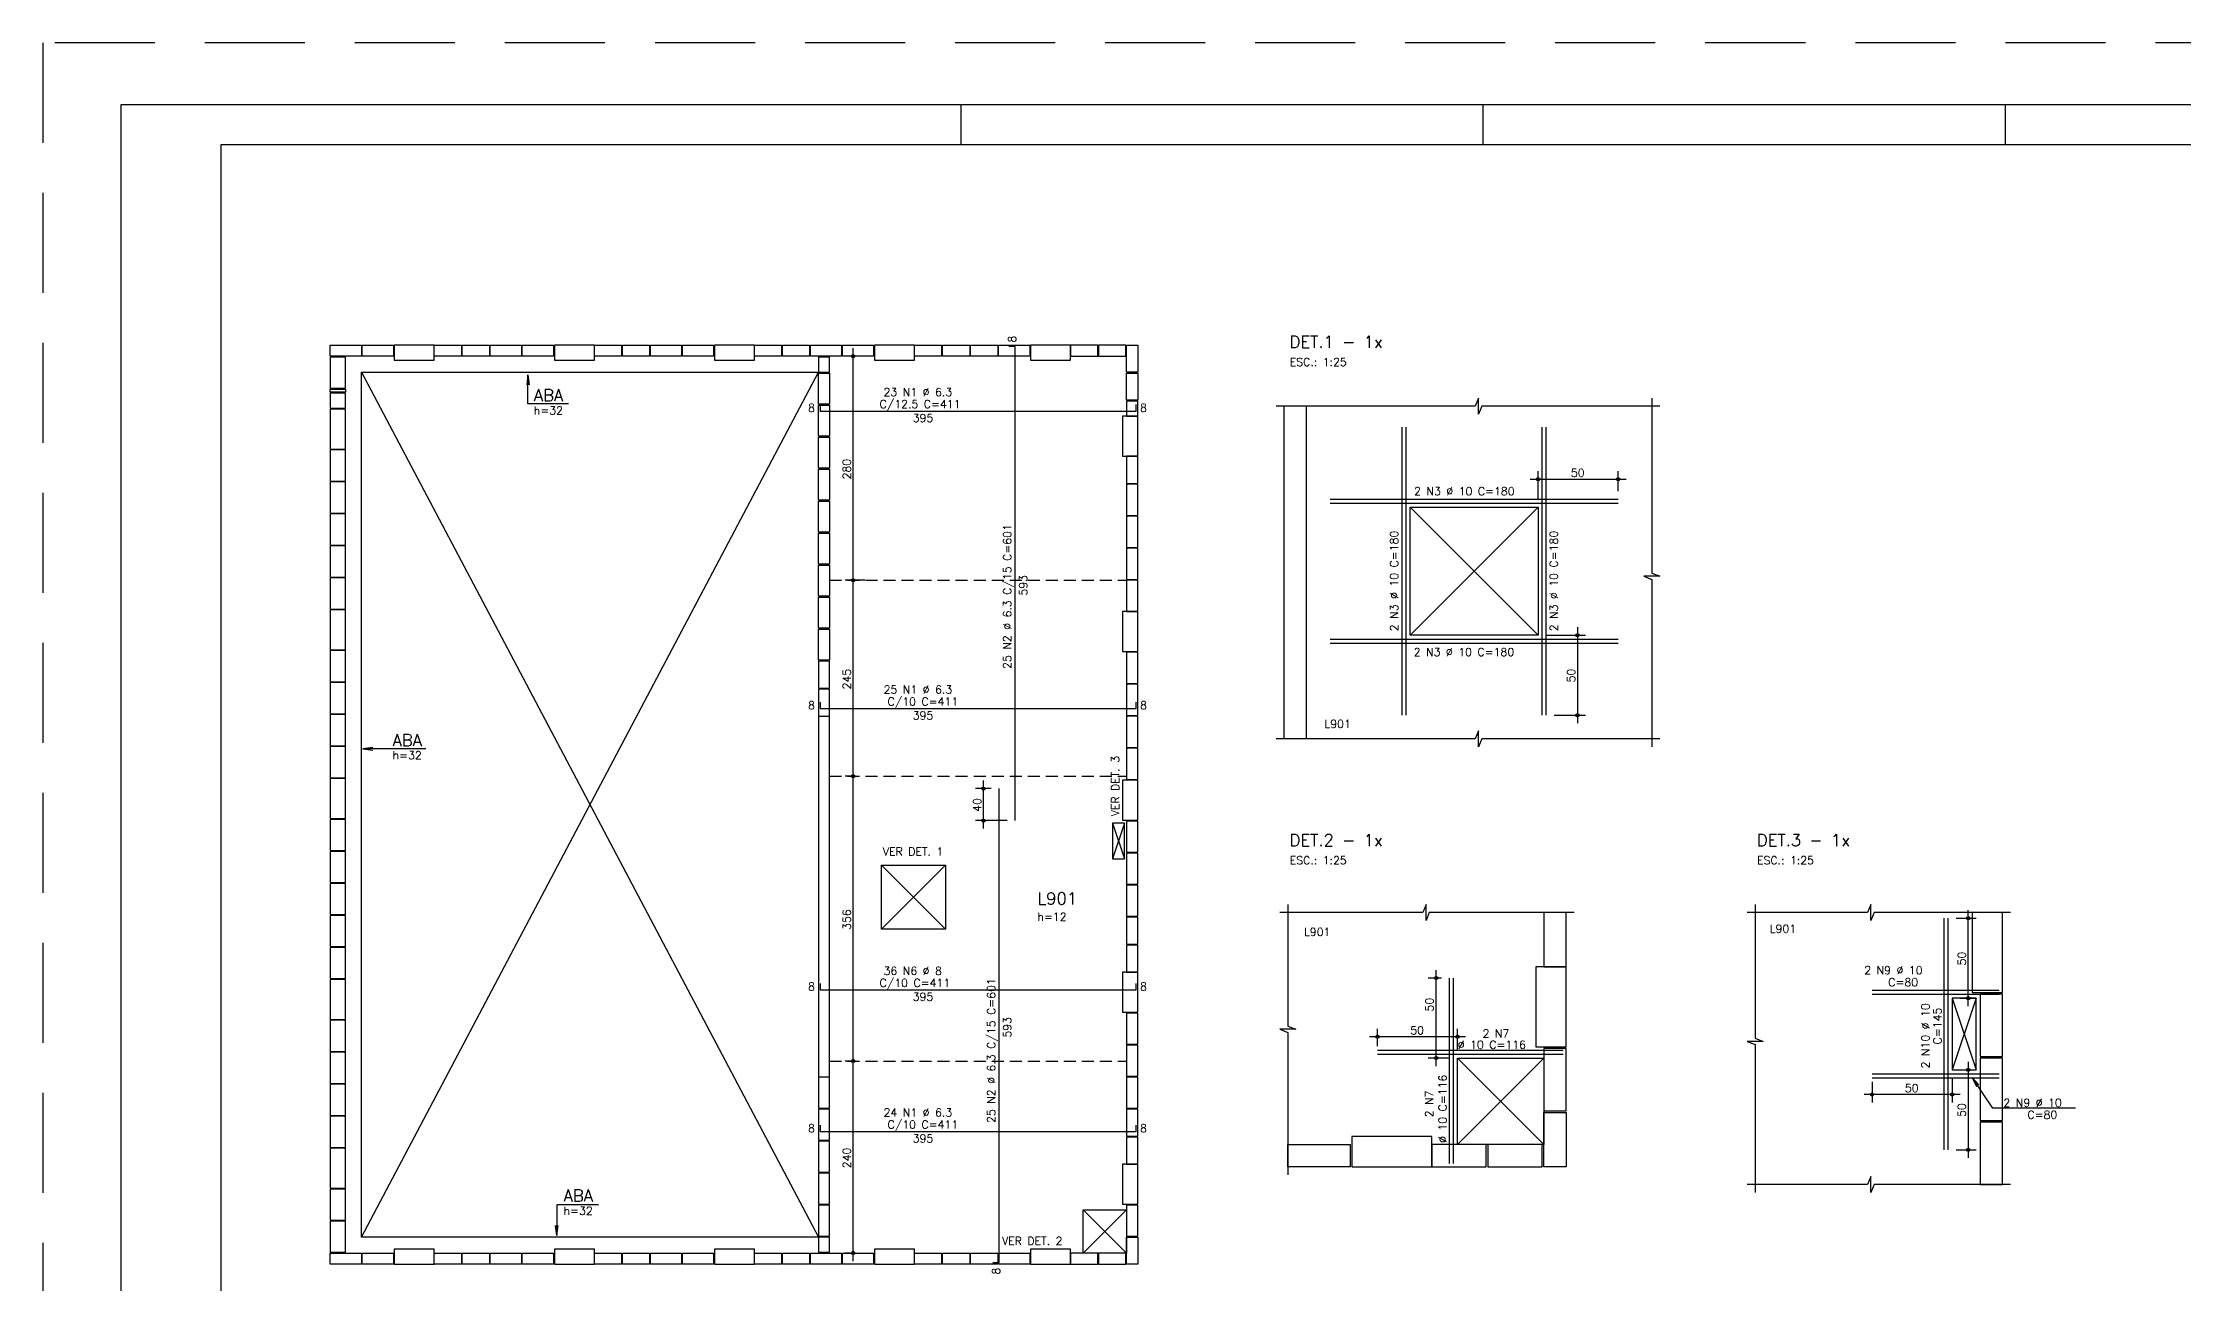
# Model space of a CAD drawing. Extents: x -1 to 121, y -1 to 61.
# Drawn here: x -1.4 to 52.1, y 30 to 61.1 of the extents above; entities that cross this region are included whole.
import ezdxf

# ---------------------------------------------------------------- set-up
doc = ezdxf.new("R2010")
doc.units = 0
doc.header["$MEASUREMENT"] = 0
doc.linetypes.add('ESTILO_TQS_0001', pattern=[0.45, 0.3, -0.15])
doc.linetypes.add('HIDDEN', pattern=[0.375, 0.25, -0.125])
doc.layers.get('0').update_dxf_attribs({"linetype": 'CONTINUOUS'})
doc.layers.get('Defpoints').update_dxf_attribs({"linetype": 'CONTINUOUS'})
for name, color, linetype in [('ARQ_FOLHA', 7, 'CONTINUOUS'), ('PENA_01', 1, 'CONTINUOUS'), ('PENA_02', 2, 'CONTINUOUS'), ('PENA_03', 3, 'CONTINUOUS'), ('PENA_05', 5, 'CONTINUOUS')]:
    doc.layers.add(name, color=color, linetype=linetype)
doc.styles.get("Standard").update_dxf_attribs({"font": 'ROMANS.SHX'})

# ---------------------------------------------------------------- blocks, each defined once
blk = doc.blocks.new('FOLHA A1+1 - 1102 X 594')
at = {"layer": 'ARQ_FOLHA', "color": 1}
for p, q in [((-979, 584), (-979, 594)), ((-848.5, 584), (-848.5, 594)), ((-718, 584), (-718, 594))]:
    blk.add_line(p, q, dxfattribs=at)
for points in [[(-1189, 0), (0, 0), (0, 594), (-1189, 594)], [(-1164, 10), (-10, 10), (-10, 584), (-1164, 584)]]:
    blk.add_lwpolyline(points, close=True, dxfattribs=at)
at = {"layer": 'Defpoints', "color": 8, "linetype": 'HIDDEN', "ltscale": 100}
blk.add_lwpolyline([(-1208.5, 609.5), (-1208.5, -15.5), (19.5, -15.5), (19.5, 609.5)], close=True, dxfattribs=at)

msp = doc.modelspace()

# ---------------------------------------------------------------- linework, layer by layer
at = {"layer": 'PENA_01', "linetype": 'Continuous'}
for p, q in [((18.765, 53.218), (18.643, 53.218)), ((18.843, 47.418), (18.843, 53.418)), ((35.962, 49.644), (35.962, 50.343)), ((37.962, 49.844), (37.962, 50.343)), ((35.762, 50.143), (38.162, 50.143)), ((32.762, 46.244), (32.762, 49.444)), ((32.762, 49.444), (35.962, 49.444)), ((35.962, 49.444), (35.962, 46.244)), ((19.139, 47.618), (18.643, 47.618)), ((19.139, 47.618), (18.643, 47.618)), ((18.843, 42.518), (18.843, 47.818)), ((35.962, 46.244), (32.762, 46.244)), ((36.162, 46.244), (37.145, 46.244)), ((36.945, 46.444), (36.945, 44.044)), ((36.362, 44.244), (37.145, 44.244)), ((18.843, 35.398), (18.843, 42.918)), ((18.778, 42.718), (18.643, 42.718)), ((18.778, 42.718), (18.643, 42.718)), ((22.294, 42.408), (21.903, 42.408)), ((22.103, 41.408), (22.103, 42.608)), ((22.694, 41.608), (21.903, 41.608)), ((19.55, 38.898), (19.55, 40.498)), ((19.55, 40.498), (21.15, 40.498)), ((21.15, 40.498), (21.15, 38.898)), ((46.408, 39.168), (46.911, 39.168)), ((46.711, 36.968), (46.711, 39.368)), ((21.15, 38.898), (19.55, 38.898)), ((33.547, 37.673), (33.218, 37.673)), ((33.418, 35.473), (33.418, 37.873)), ((46.508, 37.168), (46.911, 37.168)), ((31.947, 35.973), (31.947, 36.405)), ((33.947, 35.873), (33.947, 36.405)), ((34.147, 36.205), (31.747, 36.205)), ((18.905, 35.598), (18.643, 35.598)), ((18.905, 35.598), (18.643, 35.598)), ((18.843, 30.598), (18.843, 35.798)), ((33.747, 35.673), (33.218, 35.673)), ((46.508, 35.379), (46.911, 35.379)), ((46.711, 35.579), (46.711, 33.179)), ((44.308, 35.079), (44.308, 34.561)), ((46.308, 35.179), (46.308, 34.561)), ((46.508, 34.761), (44.108, 34.761)), ((46.408, 33.379), (46.911, 33.379)), ((18.765, 30.798), (18.643, 30.798))]:
    msp.add_line(p, q, dxfattribs=at)
for points in [[(5.775, 53.498), (6.555, 53.498), (6.555, 53.218), (5.775, 53.218), (5.775, 53.498)], [(6.575, 53.498), (7.355, 53.498), (7.355, 53.218), (6.575, 53.218), (6.575, 53.498)], [(9.055, 53.218), (8.375, 53.218), (8.375, 53.498), (9.055, 53.498), (9.055, 53.218)], [(9.755, 53.218), (9.075, 53.218), (9.075, 53.498), (9.755, 53.498), (9.755, 53.218)], [(9.775, 53.498), (10.555, 53.498), (10.555, 53.218), (9.775, 53.218), (9.775, 53.498)], [(10.575, 53.498), (11.355, 53.498), (11.355, 53.218), (10.575, 53.218), (10.575, 53.498)], [(13.055, 53.218), (12.375, 53.218), (12.375, 53.498), (13.055, 53.498), (13.055, 53.218)], [(13.755, 53.218), (13.075, 53.218), (13.075, 53.498), (13.755, 53.498), (13.755, 53.218)], [(13.775, 53.498), (14.555, 53.498), (14.555, 53.218), (13.775, 53.218), (13.775, 53.498)], [(14.575, 53.498), (15.355, 53.498), (15.355, 53.218), (14.575, 53.218), (14.575, 53.498)], [(17.055, 53.218), (16.375, 53.218), (16.375, 53.498), (17.055, 53.498), (17.055, 53.218)], [(17.755, 53.218), (17.075, 53.218), (17.075, 53.498), (17.755, 53.498), (17.755, 53.218)], [(17.775, 53.498), (18.555, 53.498), (18.555, 53.218), (17.775, 53.218), (17.775, 53.498)], [(18.575, 53.498), (19.355, 53.498), (19.355, 53.218), (18.575, 53.218), (18.575, 53.498)], [(21.055, 53.218), (20.375, 53.218), (20.375, 53.498), (21.055, 53.498), (21.055, 53.218)], [(21.755, 53.218), (21.075, 53.218), (21.075, 53.498), (21.755, 53.498), (21.755, 53.218)], [(22.455, 53.218), (21.775, 53.218), (21.775, 53.498), (22.455, 53.498), (22.455, 53.218)], [(22.475, 53.498), (23.255, 53.498), (23.255, 53.218), (22.475, 53.218), (22.475, 53.498)], [(24.275, 53.219), (24.955, 53.219), (24.955, 53.499), (24.275, 53.499), (24.275, 53.219)], [(24.975, 53.219), (25.655, 53.219), (25.655, 53.499), (24.975, 53.499), (24.975, 53.219)], [(25.955, 53.498), (25.955, 52.818), (25.675, 52.818), (25.675, 53.498), (25.955, 53.498)], [(5.775, 53.198), (5.775, 52.418), (6.155, 52.418), (6.155, 53.198), (5.775, 53.198)], [(17.975, 53.198), (17.975, 52.818), (18.255, 52.818), (18.255, 53.198), (17.975, 53.198)], [(6.555, 31.198), (17.975, 52.818)], [(6.555, 52.818), (17.975, 31.198)], [(17.975, 52.018), (17.975, 52.798), (18.255, 52.798), (18.255, 52.018), (17.975, 52.018)], [(25.955, 52.798), (25.955, 52.118), (25.675, 52.118), (25.675, 52.798), (25.955, 52.798)], [(6.155, 52.398), (6.155, 52.318), (5.775, 52.318), (5.775, 52.398), (6.155, 52.398)], [(5.775, 51.918), (6.155, 51.918), (6.155, 52.298), (5.775, 52.298), (5.775, 51.918)], [(17.975, 51.218), (17.975, 51.998), (18.255, 51.998), (18.255, 51.218), (17.975, 51.218)], [(25.675, 52.099), (25.675, 51.719), (25.955, 51.719), (25.955, 52.099), (25.675, 52.099)], [(39, 51.971), (34.552, 51.971), (34.472, 51.771), (34.472, 52.171), (34.392, 51.971), (29.412, 51.971)], [(38.8, 52.171), (38.8, 47.796), (39, 47.716), (38.6, 47.716), (38.8, 47.636), (38.8, 43.455)], [(5.775, 50.878), (5.775, 50.098), (6.155, 50.098), (6.155, 50.878), (5.775, 50.878)], [(17.975, 50.418), (17.975, 51.198), (18.255, 51.198), (18.255, 50.418), (17.975, 50.418)], [(17.975, 49.618), (17.975, 50.398), (18.255, 50.398), (18.255, 49.618), (17.975, 49.618)], [(25.955, 50.039), (25.955, 50.719), (25.675, 50.719), (25.675, 50.039), (25.955, 50.039)], [(5.775, 50.078), (5.775, 49.298), (6.155, 49.298), (6.155, 50.078), (5.775, 50.078)], [(25.675, 50.019), (25.675, 49.239), (25.955, 49.239), (25.955, 50.019), (25.675, 50.019)], [(5.775, 49.278), (5.775, 48.498), (6.155, 48.498), (6.155, 49.278), (5.775, 49.278)], [(17.975, 48.818), (17.975, 49.598), (18.255, 49.598), (18.255, 48.818), (17.975, 48.818)], [(25.675, 49.219), (25.675, 48.439), (25.955, 48.439), (25.955, 49.219), (25.675, 49.219)], [(32.762, 46.244), (35.962, 49.444)], [(32.762, 49.444), (35.962, 46.244)], [(17.975, 48.018), (17.975, 48.798), (18.255, 48.798), (18.255, 48.018), (17.975, 48.018)], [(5.775, 48.478), (5.775, 47.698), (6.155, 47.698), (6.155, 48.478), (5.775, 48.478)], [(25.675, 48.419), (25.675, 47.639), (25.955, 47.639), (25.955, 48.419), (25.675, 48.419)], [(5.775, 47.678), (5.775, 46.898), (6.155, 46.898), (6.155, 47.678), (5.775, 47.678)], [(17.975, 47.218), (17.975, 47.998), (18.255, 47.998), (18.255, 47.218), (17.975, 47.218)], [(25.675, 47.619), (25.675, 46.839), (25.955, 46.839), (25.955, 47.619), (25.675, 47.619)], [(17.975, 46.418), (17.975, 47.198), (18.255, 47.198), (18.255, 46.418), (17.975, 46.418)], [(17.975, 45.618), (17.975, 46.398), (18.255, 46.398), (18.255, 45.618), (17.975, 45.618)], [(5.775, 45.858), (5.775, 45.078), (6.155, 45.078), (6.155, 45.858), (5.775, 45.858)], [(18.255, 44.918), (18.255, 45.598), (17.975, 45.598), (17.975, 44.918), (18.255, 44.918)], [(25.675, 45.819), (25.675, 45.039), (25.955, 45.039), (25.955, 45.819), (25.675, 45.819)], [(5.775, 45.058), (5.775, 44.278), (6.155, 44.278), (6.155, 45.058), (5.775, 45.058)], [(25.675, 45.019), (25.675, 44.239), (25.955, 44.239), (25.955, 45.019), (25.675, 45.019)], [(18.255, 44.218), (18.255, 44.898), (17.975, 44.898), (17.975, 44.218), (18.255, 44.218)], [(5.775, 44.258), (5.775, 43.478), (6.155, 43.478), (6.155, 44.258), (5.775, 44.258)], [(25.675, 44.219), (25.675, 43.439), (25.955, 43.439), (25.955, 44.219), (25.675, 44.219)], [(5.775, 43.458), (5.775, 42.678), (6.155, 42.678), (6.155, 43.458), (5.775, 43.458)], [(25.675, 43.419), (25.675, 42.639), (25.955, 42.639), (25.955, 43.419), (25.675, 43.419)], [(39, 43.655), (34.552, 43.655), (34.472, 43.455), (34.472, 43.855), (34.392, 43.655), (29.412, 43.655)], [(5.775, 41.638), (5.775, 40.858), (6.155, 40.858), (6.155, 41.638), (5.775, 41.638)], [(25.625, 41.546), (25.325, 40.651)], [(25.325, 41.546), (25.625, 40.651)], [(25.325, 41.546), (25.325, 40.651), (25.625, 40.651), (25.625, 41.546), (25.325, 41.546)], [(25.675, 41.599), (25.675, 40.819), (25.955, 40.819), (25.955, 41.599), (25.675, 41.599)], [(5.775, 40.838), (5.775, 40.058), (6.155, 40.058), (6.155, 40.838), (5.775, 40.838)], [(25.675, 40.799), (25.675, 40.019), (25.955, 40.019), (25.955, 40.799), (25.675, 40.799)], [(19.55, 38.898), (21.15, 40.498)], [(19.55, 40.498), (21.15, 38.898)], [(5.775, 40.038), (5.775, 39.258), (6.155, 39.258), (6.155, 40.038), (5.775, 40.038)], [(25.675, 39.999), (25.675, 39.219), (25.955, 39.219), (25.955, 39.999), (25.675, 39.999)], [(5.775, 39.238), (5.775, 38.458), (6.155, 38.458), (6.155, 39.238), (5.775, 39.238)], [(25.675, 39.199), (25.675, 38.519), (25.955, 38.519), (25.955, 39.199), (25.675, 39.199)], [(36.867, 39.313), (33.242, 39.313), (33.162, 39.113), (33.162, 39.513), (33.082, 39.313), (29.507, 39.313)], [(29.707, 39.513), (29.707, 36.472), (29.907, 36.392), (29.507, 36.392), (29.707, 36.312), (29.707, 32.753)], [(36.107, 39.313), (36.107, 37.953), (36.667, 37.953), (36.667, 39.313), (36.107, 39.313)], [(47.768, 39.313), (44.358, 39.313), (44.278, 39.113), (44.278, 39.513), (44.198, 39.313), (41.185, 39.313)], [(41.385, 39.513), (41.385, 36.17), (41.585, 36.09), (41.185, 36.09), (41.385, 36.01), (41.385, 32.313)], [(5.775, 38.438), (5.775, 37.658), (6.155, 37.658), (6.155, 38.438), (5.775, 38.438)], [(25.675, 38.499), (25.675, 37.819), (25.955, 37.819), (25.955, 38.499), (25.675, 38.499)], [(46.908, 37.168), (46.308, 35.379)], [(46.308, 37.168), (46.908, 35.379)], [(46.308, 37.168), (46.308, 35.379), (46.908, 35.379), (46.908, 37.168), (46.308, 37.168)], [(47.008, 37.273), (47.008, 35.713), (47.568, 35.713), (47.568, 37.273), (47.008, 37.273)], [(5.775, 36.618), (5.775, 35.838), (6.155, 35.838), (6.155, 36.618), (5.775, 36.618)], [(25.675, 36.799), (25.675, 36.019), (25.955, 36.019), (25.955, 36.799), (25.675, 36.799)], [(25.675, 35.999), (25.675, 35.219), (25.955, 35.219), (25.955, 35.999), (25.675, 35.999)], [(36.107, 35.913), (36.107, 34.353), (36.667, 34.353), (36.667, 35.913), (36.107, 35.913)], [(5.775, 35.818), (5.775, 35.038), (6.155, 35.038), (6.155, 35.818), (5.775, 35.818)], [(36.107, 35.673), (33.947, 33.513)], [(33.947, 35.673), (36.107, 33.513)], [(33.947, 35.673), (36.107, 35.673), (36.107, 33.513), (33.947, 33.513), (33.947, 35.673)], [(47.008, 35.673), (47.008, 34.113), (47.568, 34.113), (47.568, 35.673), (47.008, 35.673)], [(5.775, 35.018), (5.775, 34.238), (6.155, 34.238), (6.155, 35.018), (5.775, 35.018)], [(17.975, 35.198), (17.975, 34.418), (18.255, 34.418), (18.255, 35.198), (17.975, 35.198)], [(25.675, 35.199), (25.675, 34.419), (25.955, 34.419), (25.955, 35.199), (25.675, 35.199)], [(17.975, 34.398), (17.975, 33.618), (18.255, 33.618), (18.255, 34.398), (17.975, 34.398)], [(25.675, 34.399), (25.675, 33.719), (25.955, 33.719), (25.955, 34.399), (25.675, 34.399)], [(36.107, 32.953), (36.107, 34.313), (36.667, 34.313), (36.667, 32.953), (36.107, 32.953)], [(5.775, 34.218), (5.775, 33.438), (6.155, 33.438), (6.155, 34.218), (5.775, 34.218)], [(47.008, 34.073), (47.008, 32.513), (47.568, 32.513), (47.568, 34.073), (47.008, 34.073)], [(17.975, 33.598), (17.975, 32.818), (18.255, 32.818), (18.255, 33.598), (17.975, 33.598)], [(25.675, 33.699), (25.675, 33.019), (25.955, 33.019), (25.955, 33.699), (25.675, 33.699)], [(29.707, 33.513), (31.267, 33.513), (31.267, 32.953), (29.707, 32.953), (29.707, 33.513)], [(33.307, 32.953), (34.667, 32.953), (34.667, 33.513), (33.307, 33.513), (33.307, 32.953)], [(34.707, 32.953), (36.067, 32.953), (36.067, 33.513), (34.707, 33.513), (34.707, 32.953)], [(17.975, 32.798), (17.975, 32.018), (18.255, 32.018), (18.255, 32.798), (17.975, 32.798)], [(47.768, 32.513), (44.358, 32.513), (44.278, 32.313), (44.278, 32.713), (44.198, 32.513), (41.185, 32.513)], [(5.775, 32.398), (5.775, 31.618), (6.155, 31.618), (6.155, 32.398), (5.775, 32.398)], [(5.775, 31.598), (5.775, 30.818), (6.155, 30.818), (6.155, 31.598), (5.775, 31.598)], [(17.975, 31.998), (17.975, 31.218), (18.255, 31.218), (18.255, 31.998), (17.975, 31.998)], [(25.675, 31.878), (24.595, 30.798)], [(24.595, 31.878), (25.675, 30.798)], [(24.595, 31.878), (25.675, 31.878), (25.675, 30.798), (24.595, 30.798), (24.595, 31.878)], [(25.675, 31.999), (25.675, 31.219), (25.955, 31.219), (25.955, 31.999), (25.675, 31.999)], [(17.975, 31.198), (17.975, 30.818), (18.255, 30.818), (18.255, 31.198), (17.975, 31.198)], [(25.675, 30.519), (25.675, 31.199), (25.955, 31.199), (25.955, 30.519), (25.675, 30.519)], [(5.775, 30.798), (6.555, 30.798), (6.555, 30.518), (5.775, 30.518), (5.775, 30.798)], [(6.575, 30.798), (7.355, 30.798), (7.355, 30.518), (6.575, 30.518), (6.575, 30.798)], [(9.055, 30.518), (8.375, 30.518), (8.375, 30.798), (9.055, 30.798), (9.055, 30.518)], [(9.755, 30.518), (9.075, 30.518), (9.075, 30.798), (9.755, 30.798), (9.755, 30.518)], [(9.775, 30.798), (10.555, 30.798), (10.555, 30.518), (9.775, 30.518), (9.775, 30.798)], [(10.575, 30.798), (11.355, 30.798), (11.355, 30.518), (10.575, 30.518), (10.575, 30.798)], [(13.055, 30.518), (12.375, 30.518), (12.375, 30.798), (13.055, 30.798), (13.055, 30.518)], [(13.755, 30.518), (13.075, 30.518), (13.075, 30.798), (13.755, 30.798), (13.755, 30.518)], [(13.775, 30.798), (14.555, 30.798), (14.555, 30.518), (13.775, 30.518), (13.775, 30.798)], [(14.575, 30.798), (15.355, 30.798), (15.355, 30.518), (14.575, 30.518), (14.575, 30.798)], [(17.055, 30.518), (16.375, 30.518), (16.375, 30.798), (17.055, 30.798), (17.055, 30.518)], [(17.755, 30.518), (17.075, 30.518), (17.075, 30.798), (17.755, 30.798), (17.755, 30.518)], [(17.775, 30.798), (18.555, 30.798), (18.555, 30.518), (17.775, 30.518), (17.775, 30.798)], [(18.575, 30.798), (19.355, 30.798), (19.355, 30.518), (18.575, 30.518), (18.575, 30.798)], [(21.055, 30.518), (20.375, 30.518), (20.375, 30.798), (21.055, 30.798), (21.055, 30.518)], [(21.755, 30.518), (21.075, 30.518), (21.075, 30.798), (21.755, 30.798), (21.755, 30.518)], [(22.455, 30.518), (21.775, 30.518), (21.775, 30.798), (22.455, 30.798), (22.455, 30.518)], [(22.475, 30.798), (23.255, 30.798), (23.255, 30.518), (22.475, 30.518), (22.475, 30.798)], [(24.275, 30.519), (24.955, 30.519), (24.955, 30.799), (24.275, 30.799), (24.275, 30.519)], [(24.975, 30.519), (25.655, 30.519), (25.655, 30.799), (24.975, 30.799), (24.975, 30.519)]]:
    msp.add_lwpolyline(points, dxfattribs=at)
at = {"layer": 'PENA_01', "linetype": 'ESTILO_TQS_0001'}
for points in [[(18.255, 47.618), (25.675, 47.618)], [(18.255, 42.718), (25.675, 42.718)], [(18.255, 35.598), (25.675, 35.598)]]:
    msp.add_lwpolyline(points, dxfattribs=at)
at = {"layer": 'PENA_02', "linetype": 'Continuous'}
for points in [[(7.375, 53.498), (7.375, 53.118), (8.375, 53.118), (8.375, 53.498), (7.375, 53.498)], [(11.375, 53.498), (11.375, 53.118), (12.375, 53.118), (12.375, 53.498), (11.375, 53.498)], [(15.375, 53.498), (15.375, 53.118), (16.375, 53.118), (16.375, 53.498), (15.375, 53.498)], [(19.375, 53.498), (19.375, 53.118), (20.375, 53.118), (20.375, 53.498), (19.375, 53.498)], [(23.275, 53.498), (23.275, 53.118), (24.275, 53.118), (24.275, 53.498), (23.275, 53.498)], [(6.155, 51.898), (5.775, 51.898), (5.775, 50.898), (6.155, 50.898), (6.155, 51.898)], [(25.955, 51.719), (25.575, 51.719), (25.575, 50.719), (25.955, 50.719), (25.955, 51.719)], [(6.155, 46.878), (5.775, 46.878), (5.775, 45.878), (6.155, 45.878), (6.155, 46.878)], [(25.955, 46.839), (25.575, 46.839), (25.575, 45.839), (25.955, 45.839), (25.955, 46.839)], [(6.155, 42.658), (5.775, 42.658), (5.775, 41.658), (6.155, 41.658), (6.155, 42.658)], [(25.955, 42.619), (25.575, 42.619), (25.575, 41.619), (25.955, 41.619), (25.955, 42.619)], [(47.568, 39.313), (46.808, 39.313), (46.808, 37.313), (47.568, 37.313), (47.568, 39.313)], [(6.155, 37.638), (5.775, 37.638), (5.775, 36.638), (6.155, 36.638), (6.155, 37.638)], [(25.955, 37.819), (25.575, 37.819), (25.575, 36.819), (25.955, 36.819), (25.955, 37.819)], [(36.667, 37.953), (35.907, 37.953), (35.907, 35.953), (36.667, 35.953), (36.667, 37.953)], [(31.307, 33.713), (31.307, 32.953), (33.307, 32.953), (33.307, 33.713), (31.307, 33.713)], [(6.155, 33.418), (5.775, 33.418), (5.775, 32.418), (6.155, 32.418), (6.155, 33.418)], [(25.955, 33.019), (25.575, 33.019), (25.575, 32.019), (25.955, 32.019), (25.955, 33.019)], [(7.375, 30.898), (7.375, 30.518), (8.375, 30.518), (8.375, 30.898), (7.375, 30.898)], [(11.375, 30.898), (11.375, 30.518), (12.375, 30.518), (12.375, 30.898), (11.375, 30.898)], [(15.375, 30.898), (15.375, 30.518), (16.375, 30.518), (16.375, 30.898), (15.375, 30.898)], [(19.375, 30.898), (19.375, 30.518), (20.375, 30.518), (20.375, 30.898), (19.375, 30.898)], [(23.275, 30.898), (23.275, 30.518), (24.275, 30.518), (24.275, 30.898), (23.275, 30.898)]]:
    msp.add_lwpolyline(points, dxfattribs=at)
for centre, radius in [((18.843, 53.218), 0.04), ((18.843, 53.218), 0.02), ((35.962, 50.143), 0.04), ((35.962, 50.143), 0.02), ((37.962, 50.143), 0.04), ((37.962, 50.143), 0.02), ((18.843, 47.618), 0.04), ((18.843, 47.618), 0.04), ((18.843, 47.618), 0.02), ((18.843, 47.618), 0.02), ((36.945, 46.244), 0.04), ((36.945, 46.244), 0.02), ((36.945, 44.244), 0.04), ((36.945, 44.244), 0.02), ((18.843, 42.718), 0.04), ((18.843, 42.718), 0.04), ((18.843, 42.718), 0.02), ((18.843, 42.718), 0.02), ((22.103, 42.408), 0.04), ((22.103, 42.408), 0.02), ((22.103, 41.608), 0.04), ((22.103, 41.608), 0.02), ((46.711, 39.168), 0.04), ((46.711, 39.168), 0.02), ((33.418, 37.673), 0.04), ((33.418, 37.673), 0.02), ((46.711, 37.168), 0.04), ((46.711, 37.168), 0.02), ((31.947, 36.205), 0.04), ((31.947, 36.205), 0.02), ((33.947, 36.205), 0.04), ((33.947, 36.205), 0.02), ((18.843, 35.598), 0.04), ((18.843, 35.598), 0.04), ((18.843, 35.598), 0.02), ((18.843, 35.598), 0.02), ((33.418, 35.673), 0.04), ((33.418, 35.673), 0.02), ((46.711, 35.379), 0.04), ((46.711, 35.379), 0.02), ((44.308, 34.761), 0.04), ((44.308, 34.761), 0.02), ((46.308, 34.761), 0.04), ((46.308, 34.761), 0.02), ((46.711, 33.379), 0.04), ((46.711, 33.379), 0.02), ((18.843, 30.798), 0.04), ((18.843, 30.798), 0.02)]:
    msp.add_circle(centre, radius, dxfattribs=at)
at = {"layer": 'PENA_03', "linetype": 'Continuous'}
for p, q in [((18.965, 53.218), (18.965, 53.218)), ((29.612, 43.655), (29.612, 51.971)), ((30.172, 43.655), (30.172, 51.971)), ((35.962, 49.444), (35.962, 49.444)), ((37.962, 49.644), (37.962, 49.644)), ((19.339, 47.618), (19.339, 47.618)), ((19.339, 47.618), (19.339, 47.618)), ((35.962, 46.244), (35.962, 46.244)), ((36.162, 44.244), (36.162, 44.244)), ((18.978, 42.718), (18.978, 42.718)), ((18.978, 42.718), (18.978, 42.718)), ((22.494, 42.408), (22.494, 42.408)), ((22.894, 41.608), (22.894, 41.608)), ((46.208, 39.168), (46.208, 39.168)), ((33.747, 37.673), (33.747, 37.673)), ((46.308, 37.168), (46.308, 37.168)), ((19.105, 35.598), (19.105, 35.598)), ((19.105, 35.598), (19.105, 35.598)), ((31.947, 35.773), (31.947, 35.773)), ((33.947, 35.673), (33.947, 35.673)), ((33.947, 35.673), (33.947, 35.673)), ((46.308, 35.379), (46.308, 35.379)), ((46.308, 35.379), (46.308, 35.379)), ((44.308, 35.279), (44.308, 35.279)), ((46.208, 33.379), (46.208, 33.379)), ((18.965, 30.798), (18.965, 30.798))]:
    msp.add_line(p, q, dxfattribs=at)
for points in [[(6.555, 31.198), (6.555, 52.818)], [(6.555, 52.818), (17.975, 52.818)], [(11.725, 52.029), (10.716, 52.029), (10.716, 52.752), (10.749, 52.504), (10.716, 52.752), (10.684, 52.504)], [(17.975, 44.218), (17.975, 35.198)], [(18.255, 35.198), (18.255, 44.218)], [(8.165, 43.402), (6.592, 43.402), (6.84, 43.434), (6.592, 43.402), (6.84, 43.369)], [(49.39, 34.422), (47.324, 34.422), (46.81, 35.188), (46.975, 35.001), (46.81, 35.188), (46.921, 34.964)], [(12.477, 32.003), (11.436, 32.003), (11.436, 31.235), (11.403, 31.483), (11.436, 31.235), (11.469, 31.483)], [(17.975, 31.198), (6.555, 31.198)]]:
    msp.add_lwpolyline(points, dxfattribs=at)
at = {"layer": 'PENA_05', "linetype": 'Continuous'}
for p, q in [((22.894, 53.458), (22.734, 53.458)), ((22.894, 41.608), (22.894, 53.458)), ((18.015, 52.009), (18.015, 51.849)), ((25.915, 51.849), (25.915, 52.009)), ((18.015, 51.849), (25.915, 51.849)), ((32.562, 44.244), (32.562, 51.444)), ((32.662, 44.244), (32.662, 51.444)), ((36.062, 44.244), (36.062, 51.444)), ((36.162, 44.244), (36.162, 51.444)), ((30.762, 49.644), (37.962, 49.644)), ((30.762, 49.544), (37.962, 49.544)), ((30.762, 46.144), (37.962, 46.144)), ((30.762, 46.044), (37.962, 46.044)), ((18.015, 44.572), (18.015, 44.412)), ((18.015, 44.412), (25.915, 44.412)), ((25.915, 44.412), (25.915, 44.572)), ((22.494, 30.558), (22.494, 42.408)), ((46.108, 33.379), (46.108, 39.168)), ((46.208, 33.379), (46.208, 39.168)), ((18.015, 37.54), (18.015, 37.38)), ((25.915, 37.38), (25.915, 37.54)), ((33.747, 33.033), (33.747, 37.673)), ((33.847, 33.033), (33.847, 37.673)), ((18.015, 37.38), (25.915, 37.38)), ((44.308, 37.368), (47.488, 37.368)), ((44.308, 37.268), (47.488, 37.268)), ((31.947, 35.873), (36.587, 35.873)), ((31.947, 35.773), (36.587, 35.773)), ((44.308, 35.279), (47.488, 35.279)), ((44.308, 35.179), (47.488, 35.179)), ((18.015, 33.998), (18.015, 33.838)), ((18.015, 33.838), (25.915, 33.838)), ((25.915, 33.838), (25.915, 33.998)), ((22.334, 30.558), (22.494, 30.558))]:
    msp.add_line(p, q, dxfattribs=at)

# ---------------------------------------------------------------- block references
at = {"xscale": 0.09999999999999938, "yscale": 0.09999999999999938, "zscale": 0.09999999999999938}
msp.add_blockref('FOLHA A1+1 - 1102 X 594', (119.441, 0.104), dxfattribs=at)

# ---------------------------------------------------------------- texts
at = {"layer": 'PENA_03', "linetype": 'Continuous'}
for s, p in [('8', (22.914, 53.558)), ('280', (18.783, 50.138)), ('25 N2 %%c 6.3 C/15 C=601', (22.794, 45.402)), ('2 N3 %%c 10 C=180', (32.462, 46.344)), ('2 N3 %%c 10 C=180', (36.454, 46.342)), ('593', (23.194, 47.233)), ('245', (18.783, 44.888)), ('50', (36.885, 45.064)), ('VER DET. 3', (25.495, 41.717)), ('40', (22.043, 41.828)), ('356', (18.783, 38.878)), ('50', (46.651, 37.988)), ('25 N2 %%c 6.3 C/15 C=601', (22.394, 34.051)), ('50', (33.346, 36.836)), ('2 N10 %%c 10', (45.741, 35.414)), ('593', (22.794, 36.183)), ('C=145', (46.041, 36.014)), ('2 N7', (33.336, 34.192)), ('%%c 10 C=116', (33.676, 33.551)), ('50', (46.651, 34.199)), ('240', (18.783, 32.918)), ('8', (22.514, 30.258))]:
    msp.add_text(s, height=0.2, rotation=90, dxfattribs=at).set_placement(p)
for s, height, p in [('ESC.: 1:25', 0.2, (29.755, 52.974)), ('ABA', 0.3, (10.862, 52.093)), ('h=32', 0.2, (10.862, 51.763)), ('8', 0.2, (17.715, 51.829)), ('C/12.5 C=411', 0.2, (19.503, 51.921)), ('23 N1 %%c 6.3', 0.2, (19.603, 52.221)), ('8', 0.2, (26.015, 51.829)), ('395', 0.2, (20.331, 51.574)), ('50', 0.2, (36.782, 50.203)), ('2 N3 %%c 10 C=180', 0.2, (32.862, 49.744)), ('2 N3 %%c 10 C=180', 0.2, (32.852, 45.724)), ('25 N1 %%c 6.3', 0.2, (19.603, 44.784)), ('8', 0.2, (17.715, 44.392)), ('C/10 C=411', 0.2, (19.703, 44.484)), ('8', 0.2, (26.015, 44.392)), ('395', 0.2, (20.331, 44.137)), ('L901', 0.2, (30.621, 43.926)), ('ABA', 0.3, (7.332, 43.471)), ('h=32', 0.2, (7.332, 43.141)), ('VER DET. 1', 0.2, (19.585, 40.735)), ('ESC.: 1:25', 0.2, (29.755, 40.516)), ('ESC.: 1:25', 0.2, (41.433, 40.516)), ('L901', 0.3, (23.449, 39.512)), ('h=12', 0.2, (23.449, 39.104)), ('L901', 0.2, (30.111, 38.726)), ('L901', 0.2, (41.75, 38.805)), ('8', 0.2, (17.715, 37.36)), ('C/10 C=411', 0.2, (19.503, 37.452)), ('36 N6 %%c 8', 0.2, (19.603, 37.752)), ('8', 0.2, (26.015, 37.36)), ('2 N9 %%c 10', 0.2, (44.113, 37.769)), ('C=80', 0.2, (44.713, 37.469)), ('395', 0.2, (20.331, 37.105)), ('50', 0.2, (32.767, 36.265)), ('2 N7', 0.2, (34.573, 36.186)), ('%%c 10 C=116', 0.2, (33.953, 35.904)), ('50', 0.2, (45.128, 34.821)), ('24 N1 %%c 6.3', 0.2, (19.603, 34.21)), ('2 N9 %%c 10', 0.2, (47.592, 34.455)), ('C=80', 0.2, (48.192, 34.155)), ('8', 0.2, (17.715, 33.818)), ('C/10 C=411', 0.2, (19.703, 33.91)), ('395', 0.2, (20.331, 33.563)), ('8', 0.2, (26.015, 33.818)), ('ABA', 0.3, (11.606, 32.083)), ('h=32', 0.2, (11.606, 31.753)), ('VER DET. 2', 0.2, (22.564, 31))]:
    msp.add_text(s, height=height, dxfattribs=at).set_placement(p)
at = {"layer": 'PENA_05', "linetype": 'Continuous'}
for s, p in [('DET.1 - 1x', (29.75, 53.429)), ('DET.2 - 1x', (29.75, 40.971)), ('DET.3 - 1x', (41.428, 40.971))]:
    msp.add_text(s, height=0.3, dxfattribs=at).set_placement(p)

doc.saveas('drawing.dxf')
